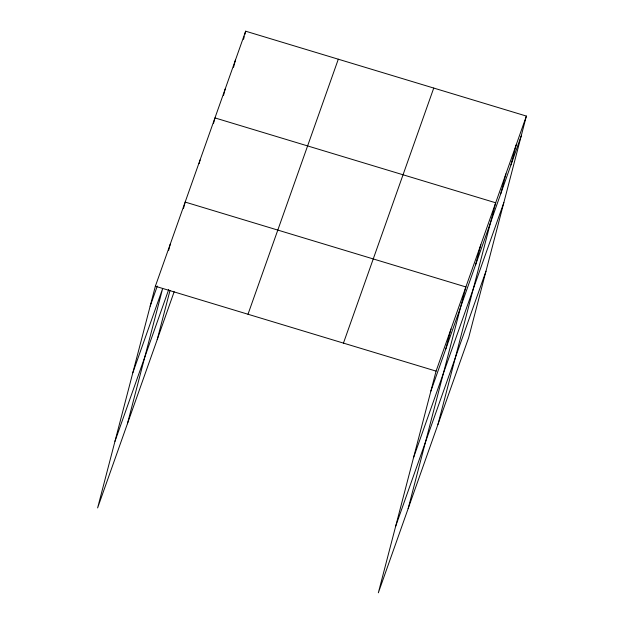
<?xml version="1.0" encoding="UTF-8"?>
<svg xmlns="http://www.w3.org/2000/svg" width="624" height="624" viewBox="0 0 624 624"><rect width="100%" height="100%" fill="white"/><g stroke="black" fill="none" stroke-linecap="round" stroke-linejoin="round"><path stroke-width="0.94" d="M526.383 116.072L436.082 371.116L378.339 592.8L468.64 337.763L526.383 116.072L245.661 31.2L155.36 286.237L97.617 507.928L174.166 291.728M168.613 250.497L170.258 244.156M127.413 423.766L162.63 288.592L132.826 372.754M183.511 208.416L184.922 202.979M199.118 163.621L200.062 159.994M157.217 339.596L169.978 290.589M213.541 123.349L214.96 117.913L495.682 202.784L437.939 424.476M223.54 95.355L225.194 89.006M233.54 67.353L235.427 60.107M243.539 39.351L244.241 36.637M244.717 34.827L245.661 31.2M445.793 348.964L450.98 329.035M408.135 508.638L465.886 286.946L185.164 202.075M475.589 264.802L480.784 244.865M500.721 193.814L505.916 173.885M510.955 164.915L516.149 144.979M150.173 306.173L157.295 286.049M114.956 441.347L168.73 289.489M248.001 314.246L338.302 59.21M343.45 343.106L433.742 88.062M430.895 391.045L521.188 136.009M413.548 457.626L503.849 202.589M395.678 526.219L485.979 271.183M155.36 286.237L436.082 371.116"/></g></svg>
